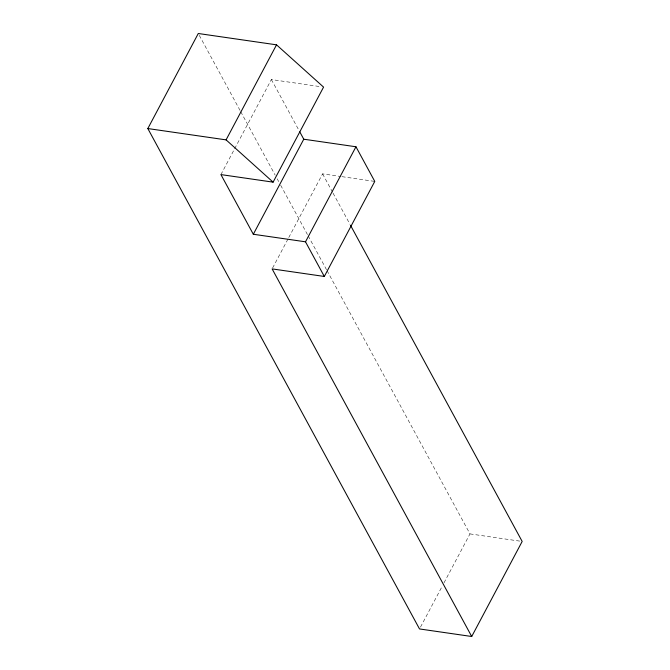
<?xml version="1.0" encoding="UTF-8"?>
<svg xmlns="http://www.w3.org/2000/svg" width="670" height="670" viewBox="0 0 670 670"><rect width="100%" height="100%" fill="white"/><g stroke="black" fill="none" stroke-linecap="round" stroke-linejoin="round"><path stroke-width="0.5" stroke-dasharray="3.35 2.51" d="M220.924 174.594L271.375 79.546L320.495 86.665M272.615 267.975L288.293 238.445M288.778 237.523L322.58 173.857L340.997 176.52M420.5 627.095L442.058 586.493M444.017 582.808L469.98 533.898L327.136 270.822M342.027 176.671L374.773 181.411M469.98 533.898L521.143 541.31M271.375 79.546L298.786 130.03M322.58 173.857L332.563 192.231M333.057 193.153L350.025 224.4M199.283 35.343L240.237 110.768M240.739 111.689L275.194 175.155M277.196 178.84L278.695 181.595M280.688 185.272L307.664 234.944M308.158 235.865L326.642 269.901"/><path stroke-width="1" d="M350.519 225.321L522.173 541.452L471.714 636.5L419.521 628.946L147.827 128.548L198.286 33.5L276.534 44.831L323.568 87.108L273.109 182.148L220.924 174.594L253.319 234.257L305.503 241.811L324.314 276.459L374.773 181.411L355.963 146.772L303.77 139.209L299.783 131.873M147.827 128.548L226.083 139.871L276.534 44.831M253.319 234.257L303.77 139.209M305.503 241.811L355.963 146.772M324.314 276.459L272.12 268.896L471.714 636.5M226.083 139.871L273.109 182.148"/></g></svg>
